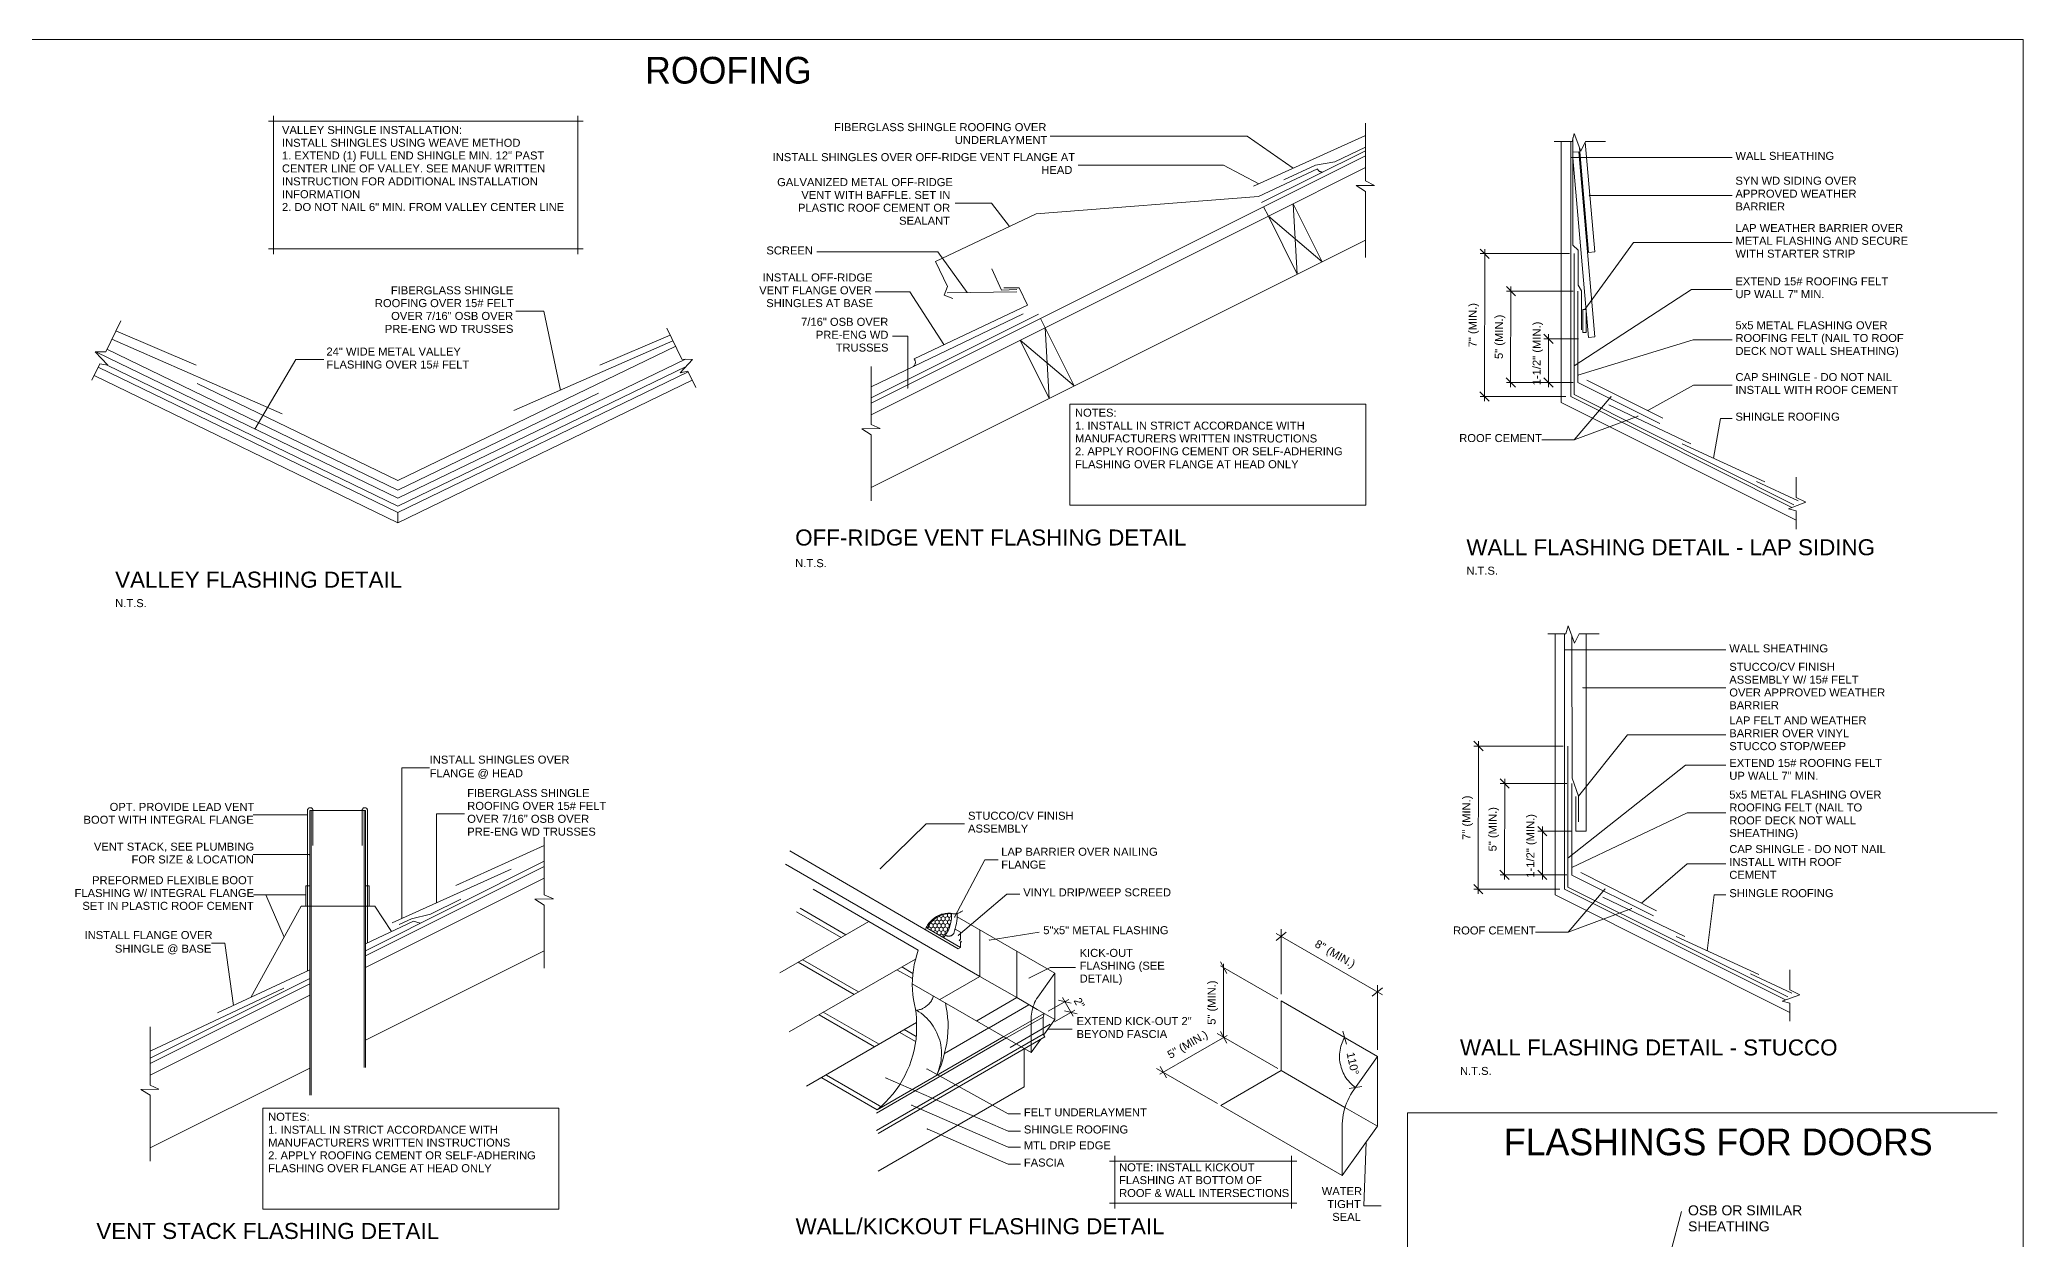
# Model space of a CAD drawing. Header units: inches. Extents: x 0 to 32.7, y -0.1 to 22.9.
# Drawn here: x 17.19 to 32.67, y 13.52 to 22.88 of the extents above; entities that cross this region are included whole.
import ezdxf

# ---------------------------------------------------------------- set-up
doc = ezdxf.new("R2010")
doc.units = ezdxf.units.IN
doc.header["$MEASUREMENT"] = 0
doc.layers.add('PDF_Geometry', color=7, linetype='Continuous', true_color=0x5d5d5d)
doc.layers.add('PDF_Text', color=7, linetype='Continuous')
doc.styles.add('PDF Arial', font='arial.ttf')
doc.styles.add('PDF Chief Blueprint', font='Chief_Blueprint.ttf')

msp = doc.modelspace()

# ---------------------------------------------------------------- linework, layer by layer
at = {"layer": 'PDF_Geometry', "color": 7, "lineweight": 18}
for points in [[(0.185, 0.134), (0.185, 22.884), (32.672, 22.884), (32.672, 0.134)], [(29.26, 20.779), (29.26, 20.599), (29.235, 20.599), (29.235, 20.779)], [(27.539, 20.04), (27.539, 19.252), (25.229, 19.252), (25.229, 20.04)], [(27.355, 14.02), (27.63, 14.405), (27.63, 14.949), (26.879, 15.384), (26.879, 14.84), (26.407, 14.567)], [(21.242, 14.547), (21.242, 13.757), (18.93, 13.757), (18.93, 14.547)]]:
    msp.add_lwpolyline(points, close=True, dxfattribs=at)
for points in [[(18.974, 22.247), (21.432, 22.247)], [(19.015, 21.21), (19.015, 22.289)], [(21.39, 22.289), (21.39, 21.21)], [(27.537, 22.232), (27.537, 21.782), (27.607, 21.747), (27.464, 21.745), (27.537, 21.7), (27.537, 21.184)], [(29.009, 22.089), (29.15, 22.089), (29.167, 22.152), (29.217, 22.015), (29.254, 22.089), (29.41, 22.089)], [(25.075, 22.13), (26.615, 22.13), (26.974, 21.882), (26.97, 21.884)], [(26.662, 21.74), (27.537, 22.137)], [(26.725, 21.612), (27.537, 22.017)], [(26.899, 21.789), (27.147, 21.905), (27.297, 21.93), (27.537, 22.044)], [(30.899, 19.135), (29.065, 20.052), (29.065, 22.089)], [(29.139, 22.089), (29.139, 20.099), (30.864, 19.234)], [(29.157, 22.117), (29.157, 21.28), (29.197, 21.24), (29.197, 20.967), (29.224, 20.924), (29.224, 20.62)], [(29.157, 22.005), (29.202, 22.009), (29.327, 20.564), (29.279, 20.56), (29.157, 21.962)], [(29.252, 22.085), (29.327, 21.227), (29.279, 21.224), (29.207, 22.04)], [(24.317, 20.864), (24.249, 20.89), (24.274, 20.957), (24.182, 21.154), (24.967, 21.525), (26.702, 21.659), (27.162, 21.875), (27.164, 21.874), (27.164, 21.872), (27.165, 21.87), (27.165, 21.869), (27.167, 21.867), (27.167, 21.865), (27.169, 21.864), (27.17, 21.862), (27.172, 21.862), (27.172, 21.86), (27.174, 21.859), (27.175, 21.857), (27.177, 21.857), (27.179, 21.855), (27.18, 21.855), (27.182, 21.854), (27.184, 21.854), (27.185, 21.852), (27.187, 21.852), (27.19, 21.852), (27.192, 21.852), (27.194, 21.85), (27.195, 21.85), (27.197, 21.85), (27.199, 21.85), (27.2, 21.85), (27.204, 21.85), (27.205, 21.852)], [(25.295, 21.904), (26.43, 21.904), (26.704, 21.76), (26.699, 21.76)], [(27.537, 21.977), (26.742, 21.579), (26.779, 21.507), (27.2, 21.15), (26.972, 21.604), (27.005, 21.054), (26.779, 21.507), (27.537, 21.885)], [(26.974, 21.882), (26.97, 21.885)], [(30.399, 21.964), (29.139, 21.964), (29.142, 21.965)], [(29.139, 21.964), (29.142, 21.962)], [(26.704, 21.76), (26.7, 21.762)], [(24.334, 21.609), (24.619, 21.609), (24.759, 21.425), (24.755, 21.429)], [(26.742, 21.579), (25, 20.709)], [(30.399, 21.669), (29.282, 21.669), (29.285, 21.67)], [(29.282, 21.669), (29.285, 21.669)], [(23.68, 19.957), (25.037, 20.635), (25.264, 20.182), (24.842, 20.539), (25.069, 20.085), (25.037, 20.635), (26.779, 21.507)], [(24.759, 21.425), (24.757, 21.429)], [(21.432, 21.252), (18.974, 21.252)], [(23.255, 21.227), (24.2, 21.227), (24.427, 20.912), (24.424, 20.914)], [(27.537, 21.32), (23.68, 19.39)], [(28.432, 21.25), (28.504, 21.177)], [(28.432, 21.214), (29.129, 21.214)], [(28.465, 20.062), (28.469, 21.25)], [(30.882, 19.255), (29.165, 20.114), (29.165, 21.214)], [(30.399, 21.3), (29.63, 21.3), (29.249, 20.779), (29.25, 20.782)], [(24.622, 21.095), (24.697, 20.93), (24.817, 20.934)], [(23.709, 20.915), (23.98, 20.915), (24.245, 20.504), (24.244, 20.507)], [(24.715, 20.947), (24.834, 20.947), (24.899, 20.812), (24.014, 20.394), (24.015, 20.392), (24.017, 20.39), (24.019, 20.387), (24.019, 20.385), (24.02, 20.384), (24.02, 20.38), (24.022, 20.379), (24.022, 20.375), (24.022, 20.374), (24.024, 20.37), (24.024, 20.369), (24.024, 20.365), (24.024, 20.364), (24.024, 20.36), (24.022, 20.359), (24.022, 20.355), (24.022, 20.354), (24.02, 20.35), (24.02, 20.349), (24.019, 20.345), (24.019, 20.344), (24.017, 20.342), (24.015, 20.339), (24.014, 20.337), (24.012, 20.335), (24.01, 20.334)], [(24.272, 20.909), (24.817, 20.917)], [(24.427, 20.912), (24.425, 20.915)], [(28.637, 20.959), (28.709, 20.885)], [(28.637, 20.922), (29.159, 20.922)], [(28.67, 20.172), (28.672, 20.959)], [(30.399, 20.935), (30.082, 20.935), (29.165, 20.34), (29.169, 20.344)], [(29.195, 20.922), (29.195, 20.209), (29.834, 19.89)], [(20.905, 20.765), (21.124, 20.765), (21.254, 20.15), (21.252, 20.154)], [(29.249, 20.779), (29.252, 20.782)], [(17.822, 20.689), (17.705, 20.449), (17.622, 20.447), (17.722, 20.344), (17.659, 20.355), (17.597, 20.227)], [(18.409, 20.344), (17.784, 20.612)], [(22.085, 20.632), (22.202, 20.392), (22.285, 20.389), (22.187, 20.285), (22.249, 20.297), (22.31, 20.169)], [(24.865, 20.745), (23.68, 20.174)], [(24.985, 20.742), (23.68, 20.09)], [(23.68, 20.047), (25, 20.709), (25.037, 20.635)], [(17.637, 20.442), (19.985, 19.305), (22.229, 20.39)], [(17.714, 20.469), (19.985, 19.369), (21.55, 20.125)], [(17.752, 20.547), (19.082, 19.965)], [(18.419, 20.2), (19.985, 19.444), (22.154, 20.492)], [(20.89, 19.99), (22.132, 20.534)], [(21.56, 20.344), (22.11, 20.579)], [(23.845, 20.569), (23.964, 20.569), (23.964, 20.164), (23.962, 20.167)], [(24.245, 20.504), (24.245, 20.507)], [(28.93, 20.587), (29.002, 20.514)], [(28.93, 20.55), (29.199, 20.55)], [(28.967, 20.172), (28.967, 20.587)], [(30.399, 20.542), (30.095, 20.542), (29.195, 20.265), (29.199, 20.267)], [(17.645, 20.329), (19.985, 19.195)], [(22.234, 20.334), (19.985, 19.245), (17.715, 20.344)], [(19.407, 20.387), (19.189, 20.387), (18.869, 19.845), (18.87, 19.849)], [(22.25, 20.292), (19.985, 19.195), (19.985, 19.114), (22.282, 20.227)], [(23.68, 20.334), (23.68, 19.882), (23.75, 19.849), (23.607, 19.847), (23.68, 19.8), (23.68, 19.285)], [(29.165, 20.34), (29.169, 20.342)], [(19.985, 19.114), (17.614, 20.262)], [(21.254, 20.15), (21.254, 20.154)], [(23.964, 20.164), (23.965, 20.167)], [(28.43, 20.135), (28.502, 20.062)], [(28.635, 20.245), (28.707, 20.172)], [(28.637, 20.209), (29.159, 20.209)], [(28.93, 20.245), (29.002, 20.172)], [(29.195, 20.265), (29.199, 20.265)], [(29.265, 20.227), (29.859, 19.93)], [(30.399, 20.187), (30.097, 20.187), (29.74, 19.989), (29.744, 19.992)], [(29.102, 20.099), (28.432, 20.099)], [(28.914, 19.762), (29.167, 19.762), (29.455, 20.099), (29.454, 20.095)], [(29.437, 20.034), (30.077, 19.729)], [(29.455, 20.099), (29.452, 20.097)], [(29.74, 19.989), (29.744, 19.99)], [(18.869, 19.845), (18.872, 19.847)], [(29.167, 19.762), (29.665, 19.947), (29.662, 19.945)], [(29.665, 19.947), (29.66, 19.947)], [(30.399, 19.929), (30.309, 19.929), (30.254, 19.617), (30.254, 19.622)], [(30.01, 19.729), (30.655, 19.434)], [(30.254, 19.617), (30.255, 19.62)], [(30.59, 19.435), (30.914, 19.285)], [(30.899, 19.469), (30.899, 19.312), (30.975, 19.275), (30.839, 19.224), (30.899, 19.207), (30.899, 19.065)], [(28.96, 18.247), (29.102, 18.247), (29.119, 18.309), (29.169, 18.174), (29.205, 18.247), (29.362, 18.247)], [(30.85, 15.294), (29.017, 16.21), (29.017, 18.247)], [(29.09, 18.247), (29.09, 16.255), (30.815, 15.392)], [(30.35, 18.122), (29.09, 18.122), (29.094, 18.122)], [(29.09, 18.122), (29.094, 18.12)], [(29.147, 18.232), (29.15, 17.122), (29.2, 16.98), (29.2, 16.78)], [(29.179, 16.979), (29.179, 16.709), (29.26, 16.709), (29.26, 18.247)], [(30.35, 17.827), (29.234, 17.827), (29.237, 17.829)], [(29.234, 17.827), (29.237, 17.827)], [(28.384, 17.409), (28.455, 17.335)], [(28.384, 17.372), (29.08, 17.372)], [(28.417, 16.219), (28.42, 17.409)], [(30.834, 15.414), (29.117, 16.272), (29.117, 17.372)], [(30.35, 17.459), (29.582, 17.459), (29.2, 16.98), (29.202, 16.985)], [(20.232, 17.202), (20.015, 17.202), (20.015, 16.027), (20.014, 16.03)], [(30.35, 17.222), (30.034, 17.222), (29.117, 16.497), (29.119, 16.5)], [(28.589, 17.117), (28.66, 17.044)], [(28.589, 17.08), (29.11, 17.08)], [(28.622, 16.33), (28.624, 17.117)], [(29.147, 17.08), (29.147, 16.365), (29.785, 16.047)], [(19.279, 15.617), (19.279, 16.869), (19.279, 16.87), (19.279, 16.872), (19.28, 16.874), (19.28, 16.875), (19.28, 16.877), (19.28, 16.879), (19.282, 16.879), (19.282, 16.88), (19.284, 16.882), (19.284, 16.884), (19.285, 16.884), (19.285, 16.885), (19.287, 16.885), (19.287, 16.887), (19.289, 16.887), (19.29, 16.889), (19.292, 16.889), (19.294, 16.89), (19.295, 16.89), (19.297, 16.89), (19.299, 16.89), (19.3, 16.89), (19.302, 16.89), (19.304, 16.89), (19.305, 16.89), (19.307, 16.89), (19.309, 16.889), (19.31, 16.889), (19.312, 16.887), (19.314, 16.887), (19.314, 16.885), (19.315, 16.885), (19.315, 16.884), (19.317, 16.884), (19.317, 16.882), (19.319, 16.88), (19.319, 16.879), (19.32, 16.879), (19.32, 16.877), (19.32, 16.875), (19.322, 16.874), (19.322, 16.872), (19.322, 16.87), (19.322, 16.869), (19.322, 16.597)], [(19.707, 16.597), (19.707, 16.869), (19.707, 16.87), (19.707, 16.872), (19.707, 16.874), (19.707, 16.875), (19.707, 16.877), (19.709, 16.879), (19.709, 16.88), (19.71, 16.882), (19.71, 16.884), (19.712, 16.884), (19.712, 16.885), (19.714, 16.885), (19.714, 16.887), (19.715, 16.887), (19.717, 16.889), (19.719, 16.889), (19.72, 16.89), (19.722, 16.89), (19.724, 16.89), (19.725, 16.89), (19.727, 16.89), (19.729, 16.89), (19.73, 16.89), (19.732, 16.89), (19.734, 16.89), (19.734, 16.889), (19.735, 16.889), (19.737, 16.889), (19.737, 16.887), (19.739, 16.887), (19.74, 16.885), (19.742, 16.884), (19.744, 16.882), (19.744, 16.88), (19.745, 16.88), (19.745, 16.879), (19.745, 16.877), (19.747, 16.875), (19.747, 16.874), (19.747, 16.872), (19.747, 16.87), (19.747, 16.869), (19.747, 15.837)], [(29.2, 16.98), (29.204, 16.984)], [(18.855, 16.834), (19.279, 16.834), (19.275, 16.834)], [(19.279, 16.834), (19.275, 16.835)], [(19.297, 14.647), (19.297, 16.869), (19.732, 16.869), (19.732, 14.865)], [(19.307, 16.869), (19.307, 14.647)], [(19.722, 14.865), (19.722, 16.869)], [(20.505, 16.842), (20.287, 16.842), (20.287, 16.149), (20.287, 16.154)], [(24.407, 16.764), (24.107, 16.764), (23.75, 16.415), (23.752, 16.419)], [(28.882, 16.745), (28.954, 16.672)], [(28.919, 16.33), (28.919, 16.745)], [(30.35, 16.852), (30.047, 16.852), (29.147, 16.424), (29.15, 16.425)], [(20.437, 16.285), (21.127, 16.597)], [(21.127, 16.662), (21.127, 16.212), (21.199, 16.179), (21.054, 16.177), (21.127, 16.13), (21.127, 15.64)], [(28.882, 16.709), (29.15, 16.709)], [(18.855, 16.525), (19.297, 16.525), (19.292, 16.524)], [(19.297, 16.525), (19.292, 16.525)], [(21.127, 16.475), (19.732, 15.775)], [(19.732, 15.735), (21.127, 16.432)], [(23.01, 16.45), (24.527, 15.575), (24.527, 15.937)], [(23.044, 16.554), (24.357, 15.789), (24.375, 15.8), (24.117, 15.95), (24.122, 15.959), (24.127, 15.969), (24.132, 15.977), (24.137, 15.985), (24.144, 15.994), (24.15, 16), (24.159, 16.009), (24.165, 16.015), (24.174, 16.022), (24.182, 16.029), (24.19, 16.034), (24.199, 16.039), (24.209, 16.044), (24.217, 16.049), (24.227, 16.052), (24.237, 16.055), (24.247, 16.059), (24.257, 16.06), (24.267, 16.064), (24.277, 16.064), (24.287, 16.065), (24.297, 16.065), (24.307, 16.065), (24.297, 16.067), (24.287, 16.067), (24.277, 16.067), (24.267, 16.065), (24.257, 16.065), (24.247, 16.064), (24.237, 16.06), (24.229, 16.059), (24.219, 16.055), (24.209, 16.052), (24.2, 16.047), (24.19, 16.042), (24.182, 16.037), (24.174, 16.032), (24.165, 16.025), (24.159, 16.02), (24.15, 16.012), (24.144, 16.005), (24.137, 15.999), (24.13, 15.99), (24.124, 15.982), (24.119, 15.974), (24.114, 15.965), (24.109, 15.957), (24.105, 15.947), (24.102, 15.937)], [(23.75, 16.415), (23.754, 16.417)], [(24.669, 16.484), (24.567, 16.484), (24.33, 16.037), (24.332, 16.04)], [(29.117, 16.497), (29.12, 16.499)], [(29.147, 16.424), (29.15, 16.424)], [(30.35, 16.454), (30.049, 16.454), (29.692, 16.147), (29.694, 16.15)], [(19.297, 16.28), (19.267, 16.28), (19.267, 16.122)], [(21.127, 16.342), (19.732, 15.644)], [(19.732, 16.28), (19.76, 16.28), (19.76, 16.122)], [(19.939, 15.992), (20.87, 16.412)], [(28.382, 16.292), (28.454, 16.219)], [(28.587, 16.404), (28.659, 16.33)], [(28.589, 16.367), (29.11, 16.367)], [(28.882, 16.404), (28.954, 16.33)], [(29.217, 16.384), (29.81, 16.087)], [(18.837, 15.41), (19.23, 16.122), (19.297, 16.122), (19.732, 16.122), (19.805, 16.122), (19.934, 15.925)], [(18.859, 16.212), (19.267, 16.212), (19.264, 16.212)], [(18.954, 16.212), (19.097, 15.88), (19.095, 15.884)], [(19.267, 16.212), (19.264, 16.214)], [(19.994, 15.98), (20.092, 16.025), (20.24, 16.06), (20.475, 16.177)], [(20.287, 16.149), (20.289, 16.154)], [(23.124, 16.107), (23.482, 15.9)], [(23.225, 16.254), (24.047, 15.78), (24.035, 15.742), (24.024, 15.705), (24.015, 15.667), (24.009, 15.627), (24.004, 15.589), (24.002, 15.55), (24, 15.51), (24.002, 15.472), (24.005, 15.432), (24.01, 15.394), (24.017, 15.355), (24.024, 15.32), (24.029, 15.284), (24.032, 15.249), (24.034, 15.214), (23.174, 14.717)], [(24.839, 16.217), (24.737, 16.217), (24.359, 15.894), (24.36, 15.897)], [(29.054, 16.255), (28.384, 16.255)], [(28.865, 15.92), (29.119, 15.92), (29.407, 16.257), (29.405, 16.254)], [(29.119, 15.92), (29.617, 16.105), (29.614, 16.104)], [(29.389, 16.192), (30.029, 15.887)], [(29.407, 16.257), (29.404, 16.254)], [(29.617, 16.105), (29.612, 16.105)], [(29.692, 16.147), (29.695, 16.149)], [(30.35, 16.21), (30.26, 16.21), (30.205, 15.775), (30.205, 15.779)], [(19.732, 15.829), (20.107, 16.005), (20.159, 15.989)], [(20.015, 16.027), (20.015, 16.03)], [(22.965, 15.602), (23.66, 16.002)], [(23.097, 16.079), (23.445, 15.879)], [(24.117, 15.95), (24.132, 15.962), (24.147, 15.952), (24.147, 15.932)], [(24.132, 15.962), (24.132, 15.977)], [(24.164, 15.979), (24.147, 15.989), (24.135, 15.984)], [(24.147, 15.989), (24.147, 15.997)], [(24.147, 15.952), (24.164, 15.962), (24.179, 15.952), (24.179, 15.934), (24.162, 15.924)], [(24.164, 16.014), (24.179, 16.005), (24.179, 15.989)], [(24.194, 15.962), (24.194, 15.979), (24.179, 15.989), (24.164, 15.979), (24.164, 15.962)], [(24.209, 16.005), (24.194, 16.015), (24.179, 16.005)], [(24.209, 15.934), (24.209, 15.952), (24.194, 15.962), (24.179, 15.952)], [(24.194, 16.034), (24.192, 16.035)], [(24.194, 16.015), (24.194, 16.034), (24.209, 16.042), (24.225, 16.034), (24.225, 16.015)], [(24.194, 15.979), (24.209, 15.989), (24.225, 15.979), (24.225, 15.962)], [(24.209, 16.045), (24.209, 16.042)], [(24.24, 16.005), (24.225, 16.015), (24.209, 16.005), (24.209, 15.989)], [(24.24, 15.952), (24.225, 15.962), (24.209, 15.952)], [(24.225, 16.034), (24.24, 16.042), (24.257, 16.034), (24.257, 16.015)], [(24.225, 15.979), (24.24, 15.989), (24.257, 15.979), (24.257, 15.962)], [(24.24, 16.042), (24.24, 16.057)], [(24.274, 16.005), (24.257, 16.015), (24.24, 16.005), (24.24, 15.989)], [(24.274, 15.952), (24.257, 15.962), (24.24, 15.952), (24.24, 15.934)], [(24.245, 15.875), (24.25, 15.884), (24.259, 15.895), (24.265, 15.907), (24.272, 15.919), (24.279, 15.93), (24.285, 15.944), (24.29, 15.957), (24.294, 15.969), (24.299, 15.984), (24.302, 15.997), (24.304, 16.01), (24.305, 16.024), (24.307, 16.037), (24.307, 16.052), (24.307, 16.065), (24.312, 16.065), (24.317, 16.064), (24.324, 16.064), (24.329, 16.064), (24.334, 16.064), (24.34, 16.064), (24.345, 16.065), (24.35, 16.065), (24.355, 16.067), (24.36, 16.069), (24.365, 16.07), (24.37, 16.074), (24.375, 16.075), (24.38, 16.079), (24.385, 16.08), (24.39, 16.084), (24.394, 16.087)], [(24.257, 16.034), (24.274, 16.042), (24.289, 16.034), (24.289, 16.015)], [(24.257, 15.979), (24.274, 15.989), (24.289, 15.979)], [(24.259, 15.895), (24.26, 15.894), (24.264, 15.894), (24.265, 15.892), (24.267, 15.89), (24.27, 15.89), (24.272, 15.89), (24.274, 15.889), (24.277, 15.889), (24.279, 15.889), (24.282, 15.889), (24.284, 15.889), (24.287, 15.889), (24.289, 15.889), (24.292, 15.889), (24.294, 15.889), (24.295, 15.89), (24.299, 15.89), (24.3, 15.89), (24.304, 15.892), (24.305, 15.894), (24.307, 15.894), (24.309, 15.895), (24.312, 15.897), (24.314, 15.899), (24.315, 15.9), (24.317, 15.902), (24.319, 15.904), (24.32, 15.905), (24.322, 15.907), (24.324, 15.909), (24.324, 15.91), (24.33, 15.93), (24.335, 15.949), (24.34, 15.969), (24.344, 15.987), (24.347, 16.007), (24.349, 16.027), (24.349, 16.047), (24.349, 16.065)], [(24.274, 16.042), (24.274, 16.06), (24.269, 16.064)], [(24.274, 16.06), (24.28, 16.065)], [(24.274, 15.989), (24.274, 16.005), (24.289, 16.015), (24.304, 16.007)], [(24.274, 15.934), (24.274, 15.952), (24.289, 15.962), (24.289, 15.979), (24.299, 15.985)], [(24.289, 16.034), (24.304, 16.042), (24.304, 16.06), (24.295, 16.065)], [(24.292, 15.96), (24.289, 15.962)], [(24.304, 16.06), (24.307, 16.062)], [(24.33, 16.037), (24.334, 16.04)], [(25.025, 15.117), (25.112, 15.237), (25.112, 15.599), (24.35, 16.039)], [(18.529, 15.834), (18.635, 15.834), (18.702, 15.347), (18.7, 15.35)], [(19.097, 15.88), (19.097, 15.885)], [(24.179, 15.934), (24.194, 15.925), (24.194, 15.905)], [(24.225, 15.925), (24.209, 15.934), (24.194, 15.925)], [(24.209, 15.897), (24.225, 15.907), (24.24, 15.897), (24.24, 15.879)], [(24.257, 15.925), (24.24, 15.934), (24.225, 15.925), (24.225, 15.907)], [(24.24, 15.897), (24.257, 15.907), (24.264, 15.904)], [(24.257, 15.907), (24.257, 15.925), (24.274, 15.934), (24.279, 15.929)], [(24.375, 15.8), (24.375, 15.84), (24.385, 15.847), (24.365, 15.855), (24.375, 15.864), (24.375, 15.92), (24.335, 15.944)], [(24.359, 15.894), (24.362, 15.895)], [(24.989, 15.919), (24.599, 15.857), (24.602, 15.859)], [(24.599, 15.857), (24.602, 15.857)], [(26.839, 15.854), (26.919, 15.919)], [(26.839, 15.909), (27.67, 15.43)], [(26.879, 15.942), (26.879, 15.437)], [(29.962, 15.887), (30.607, 15.59)], [(21.127, 15.775), (19.732, 15.077)], [(23.04, 15.142), (24.024, 15.71)], [(23.11, 15.685), (23.545, 15.434)], [(23.58, 15.454), (23.145, 15.705)], [(24.005, 15.597), (23.917, 15.649)], [(24.214, 15.394), (24.527, 15.575), (24.817, 15.409), (24.817, 15.769)], [(25.274, 15.645), (25.077, 15.645), (24.909, 15.56), (24.912, 15.562)], [(26.455, 15.597), (26.405, 15.687)], [(26.405, 15.657), (26.852, 15.399)], [(26.43, 15.099), (26.43, 15.672)], [(30.205, 15.775), (30.207, 15.779)], [(19.297, 15.559), (18.05, 14.937)], [(19.297, 15.517), (18.05, 14.894)], [(18.05, 14.992), (19.094, 15.484)], [(18.577, 15.289), (19.297, 15.625)], [(23.88, 15.627), (24.002, 15.557)], [(24, 15.517), (24.929, 14.982), (25.004, 15.085)], [(24.909, 15.56), (24.912, 15.56)], [(24.929, 14.982), (24.929, 15.232), (24.929, 15.249), (24.929, 15.264), (24.93, 15.28), (24.932, 15.295), (24.935, 15.312), (24.94, 15.327), (24.944, 15.342), (24.95, 15.357), (24.955, 15.37), (24.962, 15.385), (24.97, 15.399), (24.979, 15.412), (25.112, 15.599)], [(27.589, 15.42), (27.67, 15.485)], [(27.63, 15.507), (27.63, 15.002)], [(30.542, 15.594), (30.865, 15.444)], [(30.85, 15.625), (30.85, 15.469), (30.927, 15.432), (30.79, 15.382), (30.85, 15.365), (30.85, 15.224)], [(18.05, 14.804), (19.297, 15.427)], [(18.702, 15.347), (18.702, 15.35)], [(24.259, 15.369), (24.265, 15.332), (24.272, 15.294), (24.275, 15.255), (24.279, 15.219), (24.279, 15.18), (24.277, 15.142), (24.274, 15.097), (24.269, 15.054), (24.26, 15.01), (24.25, 14.967), (24.239, 14.924), (24.224, 14.882), (24.207, 14.84), (24.189, 14.8), (24.189, 14.802), (24.197, 14.82), (24.204, 14.839), (24.21, 14.859), (24.215, 14.877), (24.22, 14.897), (24.224, 14.917), (24.225, 14.937), (24.227, 14.957), (24.227, 14.977), (24.227, 14.997), (24.225, 15.017), (24.222, 15.037), (24.219, 15.057), (24.214, 15.077), (24.207, 15.095), (24.2, 15.114), (24.192, 15.134), (24.184, 15.15), (24.174, 15.169), (24.164, 15.185), (24.152, 15.202), (24.14, 15.219), (24.127, 15.234), (24.114, 15.249), (24.099, 15.262), (24.084, 15.275), (24.069, 15.287), (24.052, 15.299), (24.034, 15.31), (24.042, 15.312), (24.05, 15.314), (24.057, 15.315), (24.065, 15.317), (24.074, 15.32), (24.08, 15.324), (24.089, 15.329), (24.095, 15.332), (24.102, 15.337), (24.109, 15.342), (24.115, 15.347), (24.122, 15.352), (24.129, 15.359), (24.134, 15.365), (24.139, 15.37), (24.144, 15.377), (24.149, 15.385), (24.152, 15.392), (24.157, 15.399), (24.16, 15.407), (24.162, 15.415), (24.165, 15.422)], [(25.112, 15.237), (24.974, 15.317), (24.817, 15.409), (24.504, 15.227)], [(24.599, 15.172), (24.91, 15.352)], [(25.06, 15.304), (25.222, 15.395)], [(25.14, 15.39), (25.239, 15.365)], [(25.172, 15.409), (25.255, 15.264)], [(18.05, 15.18), (18.05, 14.727), (18.119, 14.695), (17.977, 14.692), (18.05, 14.649), (18.05, 14.132)], [(23.272, 15.275), (23.705, 15.024)], [(23.742, 15.045), (23.305, 15.295)], [(23.72, 14.507), (24.735, 15.094), (25.022, 15.257)], [(25.022, 15.124), (25.022, 15.257), (25.029, 15.285), (24.715, 15.105), (23.727, 14.534), (23.76, 14.562), (23.79, 14.592), (23.82, 14.624), (23.849, 14.655), (23.874, 14.69), (23.899, 14.725), (23.92, 14.762), (23.942, 14.799), (23.96, 14.839), (23.977, 14.877), (23.99, 14.919), (24.004, 14.959), (24.014, 15), (24.022, 15.042), (24.029, 15.085), (24.032, 15.127), (24.034, 15.17), (24.034, 15.214)], [(24.764, 15.02), (25.077, 15.202)], [(25.109, 15.219), (25.269, 15.312)], [(25.189, 15.307), (25.287, 15.282)], [(23.734, 14.35), (25.035, 15.104), (25.022, 15.124), (23.72, 14.372)], [(23.902, 15.137), (24.025, 15.067)], [(24.03, 15.105), (23.937, 15.159)], [(24.252, 14.972), (24.597, 15.172)], [(25.249, 15.162), (25.059, 15.162), (25.064, 15.164)], [(25.059, 15.162), (25.064, 15.162)], [(26.457, 15.114), (25.932, 14.812)], [(26.379, 15.129), (26.852, 14.855)], [(26.455, 15.054), (26.405, 15.144)], [(27.375, 15.095), (27.367, 15.084), (27.36, 15.07), (27.355, 15.057), (27.35, 15.042), (27.345, 15.029), (27.342, 15.014), (27.339, 14.999), (27.337, 14.984), (27.335, 14.969), (27.335, 14.954), (27.335, 14.939), (27.335, 14.924), (27.337, 14.909), (27.34, 14.894), (27.344, 14.879), (27.347, 14.865), (27.352, 14.85), (27.357, 14.835), (27.364, 14.822), (27.37, 14.809), (27.377, 14.795), (27.385, 14.782), (27.395, 14.77), (27.404, 14.759), (27.414, 14.747), (27.425, 14.737), (27.435, 14.727), (27.447, 14.717), (27.46, 14.707)], [(27.36, 15.147), (27.389, 15.047)], [(23.734, 14.054), (24.872, 14.712), (24.872, 15.009)], [(25.984, 14.782), (25.934, 14.872)], [(27.355, 14.02), (27.355, 14.399), (27.355, 14.424), (27.357, 14.447), (27.36, 14.47), (27.364, 14.494), (27.369, 14.517), (27.374, 14.54), (27.382, 14.564), (27.39, 14.585), (27.399, 14.607), (27.409, 14.629), (27.42, 14.65), (27.434, 14.67), (27.63, 14.949)], [(19.297, 14.859), (18.05, 14.237)], [(23.727, 14.534), (23.294, 14.784)], [(23.762, 14.554), (23.329, 14.805)], [(24.844, 14.367), (24.747, 14.367), (23.792, 14.782), (23.795, 14.782)], [(23.792, 14.782), (23.795, 14.78)], [(24.844, 14.502), (24.747, 14.502), (24.114, 14.854), (24.117, 14.852)], [(24.114, 14.854), (24.117, 14.85)], [(25.907, 14.857), (26.382, 14.582)], [(26.879, 14.84), (27.377, 14.552), (27.63, 14.405)], [(27.409, 14.7), (27.51, 14.715)], [(24.844, 14.242), (24.747, 14.242), (23.994, 14.57), (23.999, 14.569)], [(23.994, 14.57), (23.997, 14.567)], [(24.844, 14.109), (24.747, 14.109), (24.115, 14.384), (24.119, 14.382)], [(24.115, 14.384), (24.119, 14.38)], [(27.659, 13.785), (27.524, 13.785), (27.542, 14.28), (27.542, 14.275)], [(27.542, 14.28), (27.54, 14.275)], [(25.54, 14.132), (27.002, 14.132)], [(25.582, 13.764), (25.582, 14.174)], [(26.96, 14.174), (26.96, 13.764)], [(27.002, 13.805), (25.54, 13.805)]]:
    msp.add_lwpolyline(points, dxfattribs=at)
at = {"layer": 'PDF_Geometry', "color": 251, "lineweight": 18, "true_color": 0x4b4b4b}
msp.add_lwpolyline([(32.594, 5.257), (27.865, 5.257), (27.865, 14.51), (32.469, 14.51)], dxfattribs=at)
at = {"layer": 'PDF_Geometry', "color": 250, "lineweight": 9, "true_color": 0x333333}
msp.add_lwpolyline([(30.005, 13.739), (29.832, 13.095), (29.834, 13.202)], dxfattribs=at)

# ---------------------------------------------------------------- texts
at = {"layer": 'PDF_Text', "attachment_point": 7}
for s, insert, char_height, style in [('ROOFING', (21.914, 22.538), 0.2086, 'PDF Chief Blueprint'), ('VALLEY SHINGLE INSTALLATION:', (19.08, 22.147), 0.06245, 'PDF Arial'), ('FIBERGLASS SHINGLE ROOFING OVER', (23.389, 22.169), 0.06245, 'PDF Arial'), ('1. EXTEND (1) FULL END SHINGLE MIN. 12" PAST', (19.08, 21.93), 0.06245, 'PDF Arial'), ('INSTALL SHINGLES USING WEAVE METHOD', (19.08, 22.047), 0.06245, 'PDF Arial'), ('INSTALL SHINGLES OVER OFF-RIDGE VENT FLANGE AT', (22.91, 21.935), 0.06245, 'PDF Arial'), ('UNDERLAYMENT', (24.332, 22.069), 0.06245, 'PDF Arial'), ('WALL SHEATHING', (30.425, 21.945), 0.06245, 'PDF Arial'), ('CENTER LINE OF VALLEY. SEE MANUF WRITTEN', (19.08, 21.847), 0.06245, 'PDF Arial'), ('HEAD', (25.007, 21.836), 0.0624, 'PDF Arial'), ('INSTRUCTION FOR ADDITIONAL INSTALLATION', (19.08, 21.746), 0.06245, 'PDF Arial'), ('INFORMATION', (19.08, 21.646), 0.06245, 'PDF Arial'), ('GALVANIZED METAL OFF-RIDGE', (22.945, 21.74), 0.06245, 'PDF Arial'), ('VENT WITH BAFFLE. SET IN', (23.134, 21.64), 0.06245, 'PDF Arial'), ('APPROVED WEATHER', (30.425, 21.65), 0.06245, 'PDF Arial'), ('SYN WD SIDING OVER', (30.425, 21.751), 0.06245, 'PDF Arial'), ('2. DO NOT NAIL 6" MIN. FROM VALLEY CENTER LINE', (19.08, 21.546), 0.06245, 'PDF Arial'), ('PLASTIC ROOF CEMENT OR', (23.108, 21.54), 0.06245, 'PDF Arial'), ('BARRIER', (30.425, 21.551), 0.0624, 'PDF Arial'), ('SEALANT', (23.897, 21.439), 0.0624, 'PDF Arial'), ('LAP WEATHER BARRIER OVER', (30.425, 21.382), 0.06245, 'PDF Arial'), ('SCREEN', (22.861, 21.207), 0.0624, 'PDF Arial'), ('WITH STARTER STRIP', (30.425, 21.182), 0.06245, 'PDF Arial'), ('METAL FLASHING AND SECURE', (30.425, 21.282), 0.06245, 'PDF Arial'), ('INSTALL OFF-RIDGE', (22.832, 20.996), 0.06245, 'PDF Arial'), ('FIBERGLASS SHINGLE', (19.93, 20.896), 0.06245, 'PDF Arial'), ('VENT FLANGE OVER', (22.805, 20.896), 0.06245, 'PDF Arial'), ('EXTEND 15# ROOFING FELT', (30.425, 20.966), 0.06245, 'PDF Arial'), ('UP WALL 7" MIN.', (30.425, 20.866), 0.06245, 'PDF Arial'), ('ROOFING OVER 15# FELT', (19.805, 20.796), 0.06245, 'PDF Arial'), ('OVER 7/16" OSB OVER', (19.932, 20.696), 0.06245, 'PDF Arial'), ('SHINGLES AT BASE', (22.86, 20.796), 0.06245, 'PDF Arial'), ('PRE-ENG WD TRUSSES', (19.883, 20.595), 0.06245, 'PDF Arial'), ('7/16" OSB OVER', (23.132, 20.65), 0.06245, 'PDF Arial'), ('PRE-ENG WD', (23.247, 20.549), 0.0624, 'PDF Arial'), ('5x5 METAL FLASHING OVER', (30.425, 20.623), 0.06245, 'PDF Arial'), ('24" WIDE METAL VALLEY', (19.427, 20.419), 0.06245, 'PDF Arial'), ('TRUSSES', (23.402, 20.449), 0.0624, 'PDF Arial'), ('ROOFING FELT (NAIL TO ROOF', (30.425, 20.506), 0.06245, 'PDF Arial'), ('DECK NOT WALL SHEATHING)', (30.425, 20.405), 0.06245, 'PDF Arial'), ('FLASHING OVER 15# FELT', (19.427, 20.317), 0.06245, 'PDF Arial'), ('CAP SHINGLE - DO NOT NAIL', (30.425, 20.219), 0.06245, 'PDF Arial'), ('INSTALL WITH ROOF CEMENT', (30.425, 20.119), 0.06245, 'PDF Arial'), ('NOTES:', (25.27, 19.941), 0.0624, 'PDF Arial'), ('SHINGLE ROOFING', (30.425, 19.91), 0.06245, 'PDF Arial'), ('1. INSTALL IN STRICT ACCORDANCE WITH', (25.27, 19.84), 0.06245, 'PDF Arial'), ('2. APPLY ROOFING CEMENT OR SELF-ADHERING', (25.27, 19.64), 0.06245, 'PDF Arial'), ('MANUFACTURERS WRITTEN INSTRUCTIONS', (25.27, 19.74), 0.06245, 'PDF Arial'), ('ROOF CEMENT', (28.269, 19.743), 0.06245, 'PDF Arial'), ('FLASHING OVER FLANGE AT HEAD ONLY', (25.27, 19.539), 0.06245, 'PDF Arial'), ('OFF-RIDGE VENT FLASHING DETAIL', (23.086, 18.935), 0.1249, 'PDF Arial'), ('WALL FLASHING DETAIL - LAP SIDING', (28.325, 18.859), 0.1249, 'PDF Arial'), ('VALLEY FLASHING DETAIL', (17.778, 18.606), 0.1249, 'PDF Arial'), ('N.T.S.', (23.086, 18.767), 0.0624, 'PDF Arial'), ('N.T.S.', (28.325, 18.708), 0.0624, 'PDF Arial'), ('N.T.S.', (17.778, 18.455), 0.0624, 'PDF Arial'), ('WALL SHEATHING', (30.377, 18.102), 0.06245, 'PDF Arial'), ('STUCCO/CV FINISH', (30.377, 17.958), 0.06245, 'PDF Arial'), ('ASSEMBLY W/ 15# FELT', (30.377, 17.858), 0.06245, 'PDF Arial'), ('OVER APPROVED WEATHER', (30.377, 17.758), 0.06245, 'PDF Arial'), ('BARRIER', (30.377, 17.659), 0.0624, 'PDF Arial'), ('LAP FELT AND WEATHER', (30.377, 17.541), 0.06245, 'PDF Arial'), ('BARRIER OVER VINYL', (30.377, 17.44), 0.06245, 'PDF Arial'), ('STUCCO STOP/WEEP', (30.377, 17.339), 0.06245, 'PDF Arial'), ('FLANGE @ HEAD', (20.233, 17.116), 0.06245, 'PDF Arial'), ('INSTALL SHINGLES OVER', (20.233, 17.234), 0.06245, 'PDF Arial'), ('EXTEND 15# ROOFING FELT', (30.377, 17.208), 0.06245, 'PDF Arial'), ('FIBERGLASS SHINGLE', (20.526, 16.973), 0.06245, 'PDF Arial'), ('UP WALL 7" MIN.', (30.377, 17.108), 0.06245, 'PDF Arial'), ('OPT. PROVIDE LEAD VENT', (17.735, 16.865), 0.06245, 'PDF Arial'), ('ROOFING OVER 15# FELT', (20.526, 16.873), 0.06245, 'PDF Arial'), ('5x5 METAL FLASHING OVER', (30.377, 16.961), 0.06245, 'PDF Arial'), ('ROOFING FELT (NAIL TO', (30.377, 16.843), 0.06245, 'PDF Arial'), ('BOOT WITH INTEGRAL FLANGE', (17.531, 16.765), 0.06245, 'PDF Arial'), ('OVER 7/16" OSB OVER', (20.526, 16.772), 0.06245, 'PDF Arial'), ('PRE-ENG WD TRUSSES', (20.526, 16.672), 0.06245, 'PDF Arial'), ('ASSEMBLY', (24.435, 16.696), 0.0624, 'PDF Arial'), ('STUCCO/CV FINISH', (24.435, 16.796), 0.06245, 'PDF Arial'), ('SHEATHING)', (30.377, 16.643), 0.0624, 'PDF Arial'), ('ROOF DECK NOT WALL', (30.377, 16.76), 0.06245, 'PDF Arial'), ('VENT STACK, SEE PLUMBING', (17.612, 16.544), 0.06245, 'PDF Arial'), ('LAP BARRIER OVER NAILING', (24.694, 16.515), 0.06245, 'PDF Arial'), ('CAP SHINGLE - DO NOT NAIL', (30.377, 16.536), 0.06245, 'PDF Arial'), ('FOR SIZE & LOCATION', (17.906, 16.455), 0.06245, 'PDF Arial'), ('FLANGE', (24.694, 16.415), 0.0624, 'PDF Arial'), ('INSTALL WITH ROOF', (30.377, 16.435), 0.06245, 'PDF Arial'), ('FLASHING W/ INTEGRAL FLANGE', (17.461, 16.193), 0.06245, 'PDF Arial'), ('PREFORMED FLEXIBLE BOOT', (17.598, 16.293), 0.06245, 'PDF Arial'), ('VINYL DRIP/WEEP SCREED', (24.866, 16.198), 0.06245, 'PDF Arial'), ('CEMENT', (30.377, 16.335), 0.0624, 'PDF Arial'), ('SET IN PLASTIC ROOF CEMENT', (17.522, 16.093), 0.06245, 'PDF Arial'), ('SHINGLE ROOFING', (30.377, 16.192), 0.06245, 'PDF Arial'), ('5"x5" METAL FLASHING', (25.022, 15.903), 0.06245, 'PDF Arial'), ('ROOF CEMENT', (28.221, 15.901), 0.06245, 'PDF Arial'), ('INSTALL FLANGE OVER', (17.539, 15.865), 0.06245, 'PDF Arial'), ('SHINGLE @ BASE', (17.776, 15.747), 0.06245, 'PDF Arial'), ('KICK-OUT', (25.306, 15.726), 0.0624, 'PDF Arial'), ('FLASHING (SEE', (25.306, 15.608), 0.06245, 'PDF Arial'), ('DETAIL)', (25.306, 15.508), 0.0624, 'PDF Arial'), ('EXTEND KICK-OUT 2"', (25.282, 15.194), 0.06245, 'PDF Arial'), ('BEYOND FASCIA', (25.282, 15.093), 0.06245, 'PDF Arial'), ('WALL FLASHING DETAIL - STUCCO', (28.275, 14.956), 0.1249, 'PDF Arial'), ('N.T.S.', (28.275, 14.805), 0.0624, 'PDF Arial'), ('NOTES:', (18.972, 14.447), 0.0624, 'PDF Arial'), ('1. INSTALL IN STRICT ACCORDANCE WITH', (18.972, 14.346), 0.06245, 'PDF Arial'), ('SHINGLE ROOFING', (24.871, 14.348), 0.06245, 'PDF Arial'), ('FELT UNDERLAYMENT', (24.871, 14.482), 0.06245, 'PDF Arial'), ('MANUFACTURERS WRITTEN INSTRUCTIONS', (18.972, 14.246), 0.06245, 'PDF Arial'), ('MTL DRIP EDGE', (24.871, 14.224), 0.06245, 'PDF Arial'), ('FLASHINGS FOR DOORS', (28.617, 14.176), 0.20857, 'PDF Chief Blueprint'), ('2. APPLY ROOFING CEMENT OR SELF-ADHERING', (18.972, 14.146), 0.06245, 'PDF Arial'), ('FLASHING OVER FLANGE AT HEAD ONLY', (18.972, 14.046), 0.06245, 'PDF Arial'), ('FASCIA', (24.871, 14.09), 0.0624, 'PDF Arial'), ('NOTE: INSTALL KICKOUT', (25.614, 14.053), 0.06245, 'PDF Arial'), ('FLASHING AT BOTTOM OF', (25.614, 13.953), 0.06245, 'PDF Arial'), ('ROOF & WALL INTERSECTIONS', (25.614, 13.852), 0.06245, 'PDF Arial'), ('WATER', (27.196, 13.868), 0.0624, 'PDF Arial'), ('TIGHT', (27.239, 13.766), 0.0624, 'PDF Arial'), ('OSB OR SIMILAR', (30.055, 13.709), 0.07814, 'PDF Arial'), ('VENT STACK FLASHING DETAIL', (17.631, 13.524), 0.1249, 'PDF Arial'), ('WALL/KICKOUT FLASHING DETAIL', (23.089, 13.561), 0.1249, 'PDF Arial'), ('SEAL', (27.278, 13.666), 0.0624, 'PDF Arial'), ('SHEATHING', (30.055, 13.584), 0.0781, 'PDF Arial')]:
    msp.add_mtext(s, dxfattribs=dict(at, insert=insert, char_height=char_height, style=style))
at = {"layer": 'PDF_Text', "attachment_point": 7, "style": 'PDF Arial'}
for s, insert, char_height, rotation in [('7" (MIN.)', (28.423, 20.483), 0.0624, 89.8865), ('5" (MIN.)', (28.628, 20.392), 0.0624, 89.8865), ('1-1/2" (MIN.)', (28.923, 20.187), 0.06245, 89.8865), ('7" (MIN.)', (28.375, 16.64), 0.0624, 89.8865), ('5" (MIN.)', (28.579, 16.55), 0.0624, 89.8865), ('1-1/2" (MIN.)', (28.874, 16.345), 0.06245, 89.8865), ('8" (MIN.)', (27.126, 15.794), 0.0624, 330.0672), ('5" (MIN.)', (26.386, 15.197), 0.0624, 90), ('2"', (25.257, 15.386), 0.0624, 300.06), ('5" (MIN.)', (26.023, 14.914), 0.0624, 30.0186), ('110°', (27.388, 14.976), 0.0624, 282.2593)]:
    msp.add_mtext(s, dxfattribs=dict(at, insert=insert, char_height=char_height, rotation=rotation))

doc.saveas('drawing.dxf')
